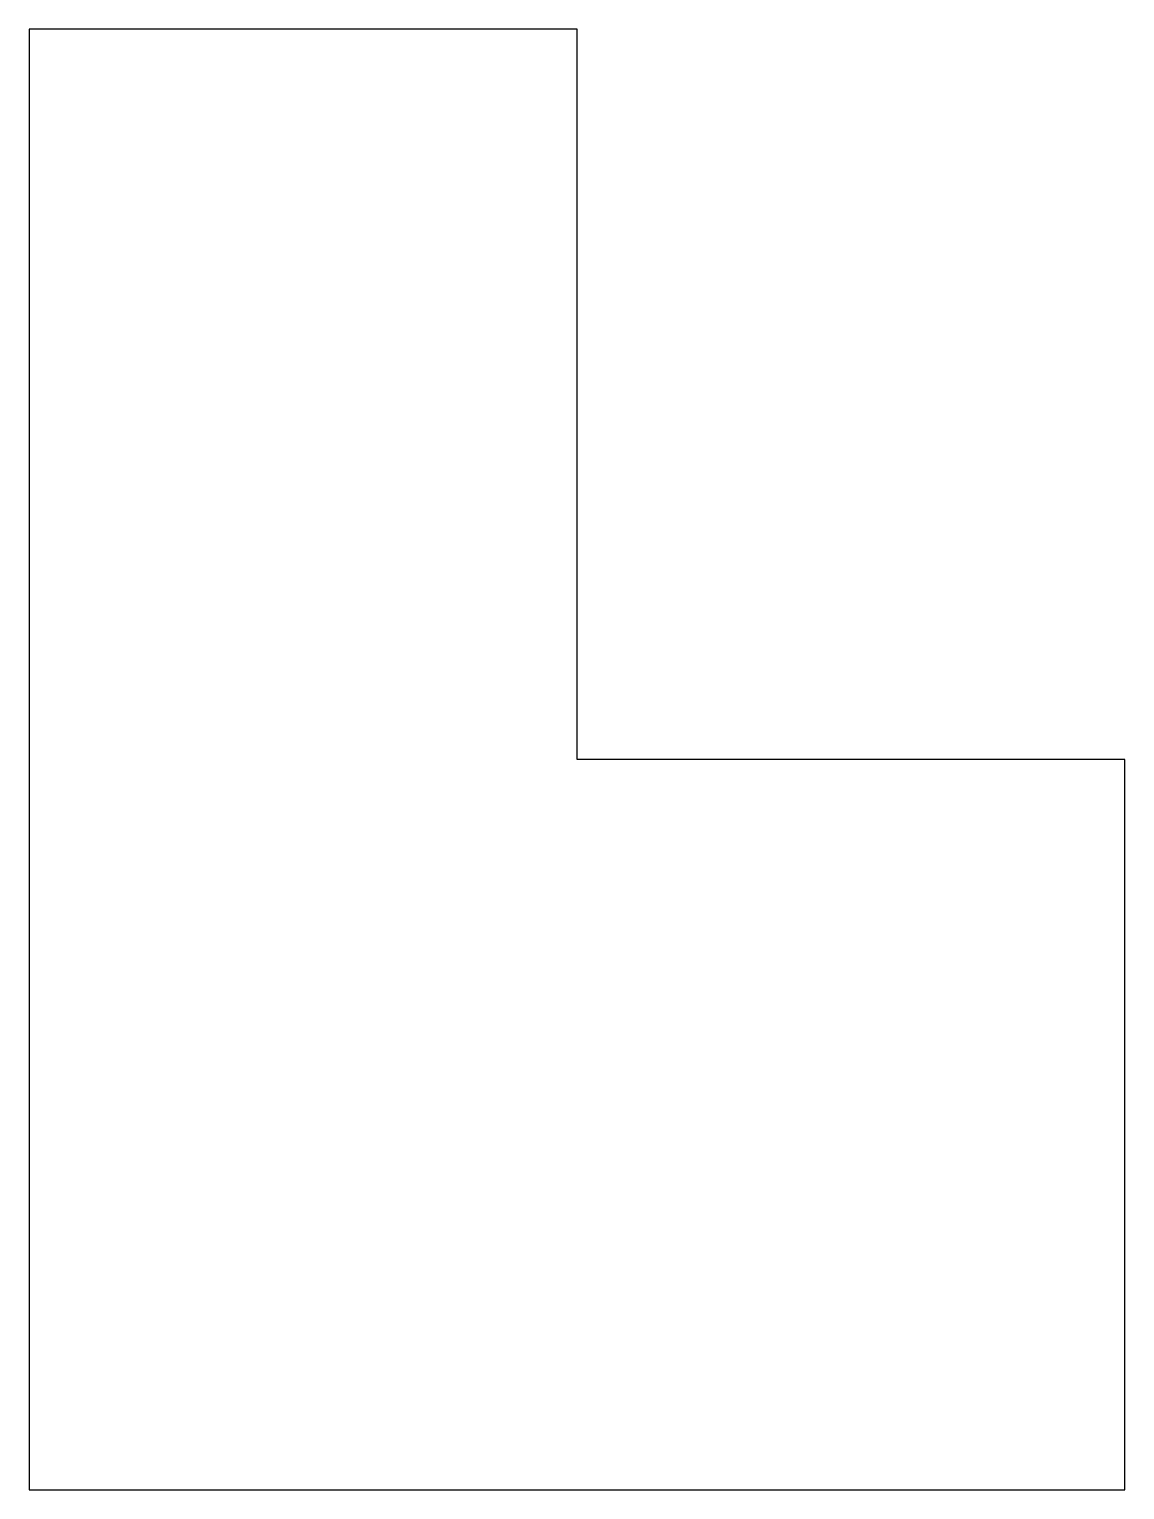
# Model space of a CAD drawing. Header units: feet. Extents: x 0 to 30, y 0 to 40.
import ezdxf

# ---------------------------------------------------------------- set-up
doc = ezdxf.new("R2010")
doc.units = ezdxf.units.FT

msp = doc.modelspace()

# ---------------------------------------------------------------- linework, layer by layer
at = {"layer": 'BOUNDARY'}
msp.add_lwpolyline([(0, 0), (30, 0), (30, 20), (15, 20), (15, 40), (0, 40)], close=True, dxfattribs=at)

doc.saveas('drawing.dxf')
